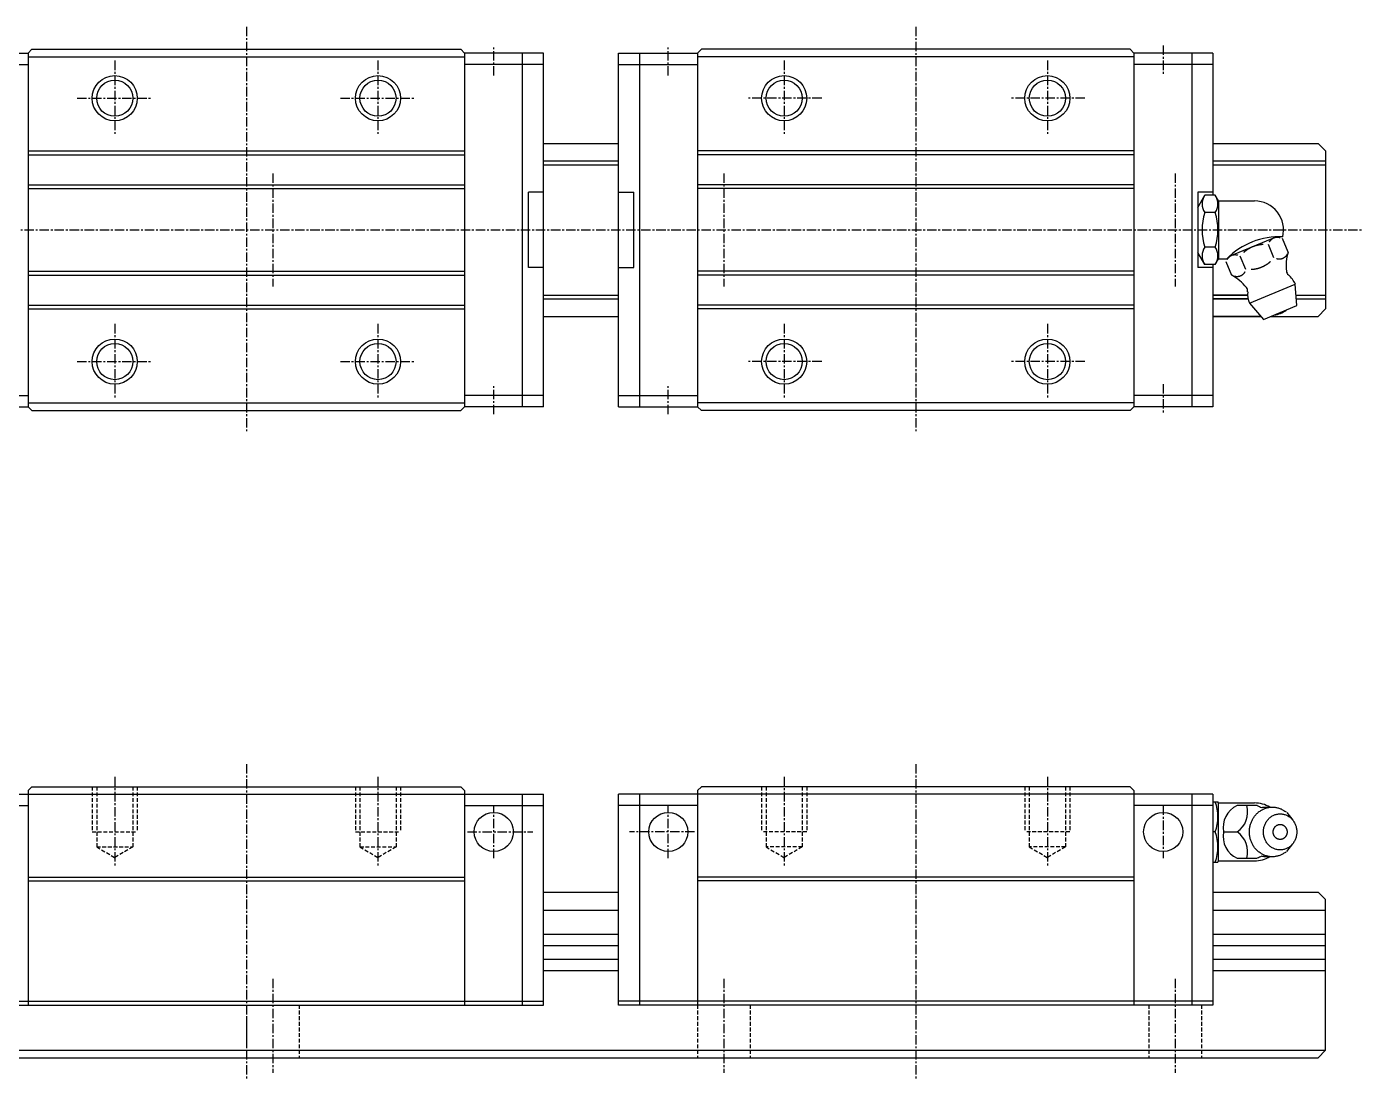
# Model space of a CAD drawing. Extents: x 10 to 320, y 10 to 176.
# Drawn here: x 142.3 to 320, y 36 to 176 of the extents above; entities that cross this region are included whole.
import ezdxf

# ---------------------------------------------------------------- set-up
doc = ezdxf.new("R2010")
doc.units = 0
doc.linetypes.add('CENTER', pattern=[2, 1.25, -0.25, 0.25, -0.25])
doc.linetypes.add('DASHED', pattern=[0.75, 0.5, -0.25])
doc.layers.get('0').update_dxf_attribs({"linetype": 'CONTINUOUS'})
doc.layers.add('CENTER', color=1, linetype='CENTER')

msp = doc.modelspace()

# ---------------------------------------------------------------- linework, layer by layer
at = {"color": 7, "linetype": 'CONTINUOUS'}
for p, q in [((132, 172.5), (142.5, 172.5)), ((142.5, 172.5), (143, 173)), ((142.5, 172.5), (142.5, 125.5)), ((143, 173), (200, 173)), ((200, 173), (200.5, 172.5)), ((200.5, 172.5), (200.5, 125.5)), ((211, 172.5), (200.5, 172.5)), ((208.2, 125.5), (208.2, 172.5)), ((211, 125.5), (211, 172.5)), ((221, 125.5), (221, 172.5)), ((221, 172.5), (231.5, 172.5)), ((223.8, 125.5), (223.8, 172.5)), ((232, 173), (231.5, 172.5)), ((231.5, 172.5), (231.5, 125.5)), ((289, 173), (232, 173)), ((289.5, 172.5), (289, 173)), ((289.5, 172.5), (289.5, 125.5)), ((300, 172.5), (289.5, 172.5)), ((297.2, 172.5), (297.2, 125.5)), ((300, 172.5), (300, 153.6)), ((132, 171), (142.5, 171)), ((142.5, 172), (200.5, 172)), ((211, 171), (200.5, 171)), ((221, 171), (231.5, 171)), ((289.5, 172), (231.5, 172)), ((300, 171), (289.5, 171)), ((211, 160.5), (221, 160.5)), ((300, 160.5), (314, 160.5)), ((315, 159.5), (314, 160.5)), ((142.5, 159.5), (200.5, 159.5)), ((142.5, 159), (200.5, 159)), ((211, 158.16), (221, 158.16)), ((289.5, 159.5), (231.5, 159.5)), ((289.5, 159), (231.5, 159)), ((300, 158.16), (315, 158.16)), ((315, 159.5), (315, 138.5)), ((211, 157.66), (221, 157.66)), ((300, 157.66), (315, 157.66)), ((142.5, 155), (200.5, 155)), ((289.5, 155), (231.5, 155)), ((142.5, 154.5), (200.5, 154.5)), ((209, 144), (209, 154)), ((211, 154), (209, 154)), ((221, 154), (223, 154)), ((223, 144), (223, 154)), ((289.5, 154.5), (231.5, 154.5)), ((298, 154), (298, 144)), ((300, 154), (298, 154)), ((298, 152), (298.92, 153.6)), ((300.32, 153.6), (298.92, 153.6)), ((300.76, 152.85), (300.32, 153.6)), ((300.76, 152.85), (300.76, 145.15)), ((300.76, 152.85), (305.55, 152.85)), ((300.32, 151.3), (298.92, 151.3)), ((302.23, 145.52), (308.4, 148.07)), ((310, 146.06), (309.26, 147.86)), ((298.92, 144.4), (298, 146)), ((300.32, 146.7), (298.92, 146.7)), ((308.13, 145.29), (307.39, 147.08)), ((211, 144), (209, 144)), ((221, 144), (223, 144)), ((300, 144), (298, 144)), ((300.32, 144.4), (298.92, 144.4)), ((300, 144.4), (300, 125.5)), ((300.32, 144.4), (300.76, 145.15)), ((300.76, 145.15), (301.85, 145.15)), ((302.52, 142.96), (301.77, 144.76)), ((304.39, 143.74), (303.64, 145.53)), ((142.5, 143.5), (200.5, 143.5)), ((142.5, 143), (200.5, 143)), ((289.5, 143.5), (231.5, 143.5)), ((289.5, 143), (231.5, 143)), ((304.87, 139.25), (310.96, 141.78)), ((311.17, 138.94), (310.96, 141.78)), ((142.5, 139), (200.5, 139)), ((211, 140.34), (221, 140.34)), ((211, 139.84), (221, 139.84)), ((289.5, 139), (231.5, 139)), ((304.62, 140.34), (300, 140.34)), ((300, 140.34), (304.62, 140.34)), ((304.68, 139.84), (300, 139.84)), ((300, 139.84), (304.68, 139.84)), ((304.87, 139.25), (306.73, 137.1)), ((306.73, 137.1), (311.17, 138.94)), ((311.07, 140.34), (315, 140.34)), ((311.1, 139.84), (315, 139.84)), ((142.5, 138.5), (200.5, 138.5)), ((211, 137.5), (221, 137.5)), ((289.5, 138.5), (231.5, 138.5)), ((306.38, 137.5), (300, 137.5)), ((300, 137.5), (306.38, 137.5)), ((307.69, 137.5), (314, 137.5)), ((315, 138.5), (314, 137.5)), ((132, 127), (142.5, 127)), ((211, 127), (200.5, 127)), ((221, 127), (231.5, 127)), ((300, 127), (289.5, 127)), ((132, 125.5), (142.5, 125.5)), ((142.5, 126), (200.5, 126)), ((142.5, 125.5), (143, 125)), ((143, 125), (200, 125)), ((200, 125), (200.5, 125.5)), ((211, 125.5), (200.5, 125.5)), ((221, 125.5), (231.5, 125.5)), ((289.5, 126), (231.5, 126)), ((232, 125), (231.5, 125.5)), ((289, 125), (232, 125)), ((289.5, 125.5), (289, 125)), ((300, 125.5), (289.5, 125.5)), ((142.5, 74.5), (143, 75)), ((143, 75), (200, 75)), ((200, 75), (200.5, 74.5)), ((232, 75), (231.5, 74.5)), ((289, 75), (232, 75)), ((289.5, 74.5), (289, 75)), ((132, 74), (142.5, 74)), ((142.5, 74.5), (142.5, 46)), ((142.5, 74), (200.5, 74)), ((200.5, 74.5), (200.5, 46)), ((200.5, 74), (211, 74)), ((208.2, 46), (208.2, 74)), ((211, 46), (211, 74)), ((221, 46), (221, 74)), ((231.5, 74), (221, 74)), ((223.8, 46), (223.8, 74)), ((231.5, 74.5), (231.5, 46)), ((289.5, 74), (231.5, 74)), ((289.5, 74.5), (289.5, 46)), ((300, 74), (289.5, 74)), ((297.2, 74), (297.2, 46)), ((300, 74), (300, 46)), ((300, 73), (300.67, 73)), ((300.76, 72.85), (300.67, 73)), ((132, 72.5), (142.5, 72.5)), ((200.5, 72.5), (211, 72.5)), ((231.5, 72.5), (221, 72.5)), ((300, 72.5), (289.5, 72.5)), ((300.76, 65.15), (300.76, 72.85)), ((300.76, 72.85), (305.55, 72.85)), ((305.9, 72.51), (303.22, 72.51)), ((309.82, 71.58), (310.62, 70.57)), ((300.32, 69), (300, 69)), ((301.43, 69), (303.22, 69)), ((309.82, 66.42), (310.62, 67.43)), ((300, 65), (300.67, 65)), ((300.67, 65), (300.76, 65.15)), ((300.76, 65.15), (305.55, 65.15)), ((305.9, 65.49), (303.22, 65.49)), ((142.5, 63), (200.5, 63)), ((142.5, 62.5), (200.5, 62.5)), ((289.5, 63), (231.5, 63)), ((289.5, 62.5), (231.5, 62.5)), ((211, 61), (221, 61)), ((300, 61), (314, 61)), ((314, 61), (315, 60)), ((315, 40), (315, 60)), ((211, 58.59), (221, 58.59)), ((300, 58.59), (315, 58.59)), ((211, 55.41), (221, 55.41)), ((300, 55.41), (315, 55.41)), ((211, 53.9), (221, 53.9)), ((300, 53.9), (315, 53.9)), ((211, 52.1), (221, 52.1)), ((300, 52.1), (315, 52.1)), ((211, 50.59), (221, 50.59)), ((300, 50.59), (315, 50.59)), ((132, 46.5), (142.5, 46.5)), ((142.5, 46.5), (200.5, 46.5)), ((200.5, 46.5), (211, 46.5)), ((231.5, 46.5), (221, 46.5)), ((289.5, 46.5), (231.5, 46.5)), ((300, 46.5), (289.5, 46.5)), ((132, 46), (142.5, 46)), ((142.5, 46), (200.5, 46)), ((200.5, 46), (211, 46)), ((231.5, 46), (221, 46)), ((289.5, 46), (231.5, 46)), ((300, 46), (289.5, 46)), ((95, 40), (315, 40)), ((314, 39), (315, 40)), ((96, 39), (314, 39))]:
    msp.add_line(p, q, dxfattribs=at)
at = {"color": 3, "linetype": 'DASHED'}
for p, q in [((151, 75), (151, 69)), ((151.6, 75), (151.6, 67)), ((156.4, 75), (156.4, 67)), ((157, 75), (157, 69)), ((186, 75), (186, 69)), ((186.6, 75), (186.6, 67)), ((191.4, 75), (191.4, 67)), ((192, 75), (192, 69)), ((240, 75), (240, 69)), ((240.6, 75), (240.6, 67)), ((245.4, 75), (245.4, 67)), ((246, 75), (246, 69)), ((275, 75), (275, 69)), ((275.6, 75), (275.6, 67)), ((280.4, 75), (280.4, 67)), ((281, 75), (281, 69)), ((151, 69), (157, 69)), ((186, 69), (192, 69)), ((246, 69), (240, 69)), ((281, 69), (275, 69)), ((151.6, 67), (154, 65.61)), ((151.6, 67), (156.4, 67)), ((156.4, 67), (154, 65.61)), ((186.6, 67), (189, 65.61)), ((186.6, 67), (191.4, 67)), ((191.4, 67), (189, 65.61)), ((240.6, 67), (243, 65.61)), ((245.4, 67), (240.6, 67)), ((245.4, 67), (243, 65.61)), ((275.6, 67), (278, 65.61)), ((280.4, 67), (275.6, 67)), ((280.4, 67), (278, 65.61)), ((171.5, 46), (171.5, 39)), ((178.5, 46), (178.5, 39)), ((231.5, 46), (231.5, 39)), ((238.5, 46), (238.5, 39)), ((291.5, 46), (291.5, 39)), ((298.5, 46), (298.5, 39))]:
    msp.add_line(p, q, dxfattribs=at)
at = {"color": 7, "linetype": 'CONTINUOUS'}
for points in [[(307.52, 147.41, 0), (307.53, 147.42, 0), (307.54, 147.43, 0), (307.54, 147.44, 0), (307.55, 147.45, 0), (307.56, 147.47, 0), (307.57, 147.48, 0), (307.57, 147.49, 0), (307.58, 147.5, 0), (307.59, 147.51, 0), (307.6, 147.52, 0), (307.6, 147.53, 0), (307.61, 147.54, 0), (307.62, 147.56, 0), (307.63, 147.57, 0), (307.64, 147.58, 0), (307.64, 147.59, 0), (307.65, 147.6, 0), (307.66, 147.61, 0), (307.67, 147.62, 0), (307.68, 147.63, 0), (307.69, 147.64, 0), (307.69, 147.65, 0), (307.7, 147.66, 0), (307.71, 147.67, 0), (307.72, 147.68, 0), (307.73, 147.69, 0), (307.74, 147.7, 0), (307.75, 147.71, 0), (307.76, 147.72, 0), (307.77, 147.72, 0), (307.77, 147.73, 0), (307.78, 147.74, 0), (307.79, 147.75, 0), (307.8, 147.76, 0), (307.81, 147.77, 0), (307.82, 147.78, 0), (307.83, 147.78, 0), (307.84, 147.79, 0), (307.85, 147.8, 0), (307.86, 147.81, 0), (307.87, 147.82, 0), (307.88, 147.82, 0), (307.89, 147.83, 0), (307.9, 147.84, 0), (307.91, 147.85, 0), (307.92, 147.85, 0), (307.93, 147.86, 0), (307.94, 147.87, 0), (307.95, 147.87, 0), (307.96, 147.88, 0), (307.97, 147.89, 0), (307.99, 147.89, 0), (308, 147.9, 0), (308.01, 147.9, 0), (308.02, 147.91, 0), (308.03, 147.92, 0), (308.04, 147.92, 0), (308.05, 147.93, 0), (308.06, 147.93, 0), (308.07, 147.94, 0), (308.08, 147.94, 0), (308.1, 147.95, 0), (308.11, 147.95, 0), (308.12, 147.96, 0), (308.13, 147.96, 0), (308.14, 147.97, 0), (308.15, 147.97, 0), (308.16, 147.98, 0), (308.18, 147.98, 0), (308.19, 147.99, 0), (308.2, 147.99, 0), (308.21, 147.99, 0), (308.22, 148, 0), (308.24, 148, 0), (308.25, 148, 0), (308.26, 148.01, 0), (308.27, 148.01, 0), (308.28, 148.01, 0), (308.3, 148.01, 0), (308.31, 148.02, 0), (308.32, 148.02, 0), (308.33, 148.02, 0), (308.34, 148.03, 0), (308.36, 148.03, 0), (308.37, 148.03, 0), (308.38, 148.03, 0), (308.39, 148.03, 0), (308.41, 148.03, 0), (308.42, 148.04, 0), (308.43, 148.04, 0), (308.44, 148.04, 0), (308.46, 148.04, 0), (308.47, 148.04, 0), (308.48, 148.04, 0), (308.5, 148.04, 0), (308.51, 148.04, 0), (308.52, 148.04, 0), (308.53, 148.04, 0), (308.55, 148.04, 0), (308.56, 148.04, 0), (308.57, 148.04, 0), (308.59, 148.04, 0), (308.6, 148.04, 0), (308.61, 148.04, 0), (308.62, 148.04, 0), (308.64, 148.04, 0), (308.65, 148.04, 0), (308.66, 148.04, 0), (308.68, 148.04, 0), (308.69, 148.04, 0), (308.7, 148.03, 0), (308.72, 148.03, 0), (308.73, 148.03, 0), (308.74, 148.03, 0), (308.76, 148.03, 0), (308.77, 148.03, 0), (308.78, 148.02, 0), (308.8, 148.02, 0), (308.81, 148.02, 0), (308.82, 148.01, 0), (308.84, 148.01, 0), (308.85, 148.01, 0), (308.86, 148.01, 0), (308.88, 148, 0), (308.89, 148, 0), (308.9, 148, 0), (308.92, 147.99, 0), (308.93, 147.99, 0)], [(301.91, 145.08, 0), (301.92, 145.09, 0), (301.92, 145.11, 0), (301.93, 145.12, 0), (301.94, 145.13, 0), (301.95, 145.14, 0), (301.95, 145.15, 0), (301.96, 145.16, 0), (301.97, 145.18, 0), (301.98, 145.19, 0), (301.98, 145.2, 0), (301.99, 145.21, 0), (302, 145.22, 0), (302.01, 145.23, 0), (302.01, 145.24, 0), (302.02, 145.25, 0), (302.03, 145.26, 0), (302.04, 145.27, 0), (302.05, 145.28, 0), (302.06, 145.29, 0), (302.06, 145.31, 0), (302.07, 145.31, 0), (302.08, 145.32, 0), (302.09, 145.33, 0), (302.1, 145.34, 0), (302.11, 145.35, 0), (302.12, 145.36, 0), (302.13, 145.37, 0), (302.13, 145.38, 0), (302.14, 145.39, 0), (302.15, 145.4, 0), (302.16, 145.41, 0), (302.17, 145.42, 0), (302.18, 145.43, 0), (302.19, 145.43, 0), (302.2, 145.44, 0), (302.21, 145.45, 0), (302.22, 145.46, 0), (302.23, 145.47, 0), (302.24, 145.48, 0), (302.25, 145.48, 0), (302.26, 145.49, 0), (302.27, 145.5, 0), (302.28, 145.51, 0), (302.29, 145.51, 0), (302.3, 145.52, 0), (302.31, 145.53, 0), (302.32, 145.53, 0), (302.33, 145.54, 0), (302.34, 145.55, 0), (302.35, 145.56, 0), (302.36, 145.56, 0), (302.37, 145.57, 0), (302.38, 145.57, 0), (302.39, 145.58, 0), (302.41, 145.59, 0), (302.42, 145.59, 0), (302.43, 145.6, 0), (302.44, 145.6, 0), (302.45, 145.61, 0), (302.46, 145.61, 0), (302.47, 145.62, 0), (302.48, 145.62, 0), (302.49, 145.63, 0), (302.51, 145.63, 0), (302.52, 145.64, 0), (302.53, 145.64, 0), (302.54, 145.65, 0), (302.55, 145.65, 0), (302.56, 145.66, 0), (302.58, 145.66, 0), (302.59, 145.66, 0), (302.6, 145.67, 0), (302.61, 145.67, 0), (302.62, 145.68, 0), (302.63, 145.68, 0), (302.65, 145.68, 0), (302.66, 145.68, 0), (302.67, 145.69, 0), (302.68, 145.69, 0), (302.7, 145.69, 0), (302.71, 145.69, 0), (302.72, 145.7, 0), (302.73, 145.7, 0), (302.74, 145.7, 0), (302.76, 145.7, 0), (302.77, 145.71, 0), (302.78, 145.71, 0), (302.79, 145.71, 0), (302.81, 145.71, 0), (302.82, 145.71, 0), (302.83, 145.71, 0), (302.84, 145.72, 0), (302.86, 145.72, 0), (302.87, 145.72, 0), (302.88, 145.72, 0), (302.9, 145.72, 0), (302.91, 145.72, 0), (302.92, 145.72, 0), (302.93, 145.72, 0), (302.95, 145.72, 0), (302.96, 145.72, 0), (302.97, 145.72, 0), (302.99, 145.72, 0), (303, 145.72, 0), (303.01, 145.72, 0), (303.03, 145.72, 0), (303.04, 145.72, 0), (303.05, 145.71, 0), (303.06, 145.71, 0), (303.08, 145.71, 0), (303.09, 145.71, 0), (303.1, 145.71, 0), (303.12, 145.71, 0), (303.13, 145.7, 0), (303.14, 145.7, 0), (303.16, 145.7, 0), (303.17, 145.7, 0), (303.18, 145.69, 0), (303.2, 145.69, 0), (303.21, 145.69, 0), (303.22, 145.69, 0), (303.24, 145.68, 0), (303.25, 145.68, 0), (303.26, 145.68, 0), (303.28, 145.68, 0), (303.29, 145.67, 0), (303.3, 145.67, 0), (303.32, 145.66, 0)], [(304.12, 146.03, 0), (304.13, 146.05, 0), (304.15, 146.06, 0), (304.17, 146.08, 0), (304.19, 146.09, 0), (304.2, 146.11, 0), (304.22, 146.12, 0), (304.24, 146.14, 0), (304.25, 146.15, 0), (304.27, 146.17, 0), (304.29, 146.18, 0), (304.31, 146.2, 0), (304.32, 146.21, 0), (304.34, 146.22, 0), (304.36, 146.24, 0), (304.38, 146.25, 0), (304.4, 146.27, 0), (304.41, 146.28, 0), (304.43, 146.29, 0), (304.45, 146.31, 0), (304.47, 146.32, 0), (304.48, 146.33, 0), (304.5, 146.35, 0), (304.52, 146.36, 0), (304.54, 146.37, 0), (304.56, 146.38, 0), (304.58, 146.4, 0), (304.59, 146.41, 0), (304.61, 146.42, 0), (304.63, 146.43, 0), (304.65, 146.45, 0), (304.67, 146.46, 0), (304.69, 146.47, 0), (304.71, 146.48, 0), (304.72, 146.49, 0), (304.74, 146.51, 0), (304.76, 146.52, 0), (304.78, 146.53, 0), (304.8, 146.54, 0), (304.82, 146.55, 0), (304.84, 146.56, 0), (304.86, 146.57, 0), (304.88, 146.58, 0), (304.9, 146.59, 0), (304.92, 146.61, 0), (304.93, 146.62, 0), (304.95, 146.63, 0), (304.97, 146.64, 0), (304.99, 146.65, 0), (305.01, 146.66, 0), (305.03, 146.67, 0), (305.05, 146.68, 0), (305.07, 146.69, 0), (305.09, 146.7, 0), (305.11, 146.71, 0), (305.13, 146.72, 0), (305.15, 146.72, 0), (305.17, 146.74, 0), (305.19, 146.74, 0), (305.21, 146.75, 0), (305.23, 146.76, 0), (305.25, 146.77, 0), (305.27, 146.78, 0), (305.29, 146.79, 0), (305.31, 146.8, 0), (305.33, 146.81, 0), (305.35, 146.81, 0), (305.37, 146.82, 0), (305.39, 146.83, 0), (305.41, 146.84, 0), (305.44, 146.84, 0), (305.46, 146.85, 0), (305.48, 146.86, 0), (305.5, 146.87, 0), (305.52, 146.88, 0), (305.54, 146.88, 0), (305.56, 146.89, 0), (305.58, 146.9, 0), (305.6, 146.9, 0), (305.62, 146.91, 0), (305.64, 146.92, 0), (305.66, 146.92, 0), (305.69, 146.93, 0), (305.71, 146.94, 0), (305.73, 146.94, 0), (305.75, 146.95, 0), (305.77, 146.95, 0), (305.79, 146.96, 0), (305.81, 146.97, 0), (305.83, 146.97, 0), (305.86, 146.98, 0), (305.88, 146.98, 0), (305.9, 146.99, 0), (305.92, 146.99, 0), (305.94, 147, 0), (305.96, 147, 0), (305.98, 147.01, 0), (306.01, 147.01, 0), (306.03, 147.02, 0), (306.05, 147.02, 0), (306.07, 147.03, 0), (306.09, 147.03, 0), (306.12, 147.03, 0), (306.14, 147.04, 0), (306.16, 147.04, 0), (306.18, 147.05, 0), (306.2, 147.05, 0), (306.23, 147.05, 0), (306.25, 147.06, 0), (306.27, 147.06, 0), (306.29, 147.06, 0), (306.31, 147.07, 0), (306.34, 147.07, 0), (306.36, 147.07, 0), (306.38, 147.07, 0), (306.4, 147.08, 0), (306.43, 147.08, 0), (306.45, 147.08, 0), (306.47, 147.09, 0), (306.49, 147.09, 0), (306.51, 147.09, 0), (306.54, 147.09, 0), (306.56, 147.09, 0), (306.58, 147.09, 0), (306.6, 147.1, 0), (306.63, 147.1, 0), (306.65, 147.1, 0), (306.67, 147.1, 0), (306.7, 147.1, 0)], [(309.86, 145.74, 0), (309.86, 145.73, 0), (309.85, 145.72, 0), (309.84, 145.7, 0), (309.83, 145.69, 0), (309.83, 145.68, 0), (309.82, 145.67, 0), (309.81, 145.66, 0), (309.8, 145.65, 0), (309.8, 145.63, 0), (309.79, 145.62, 0), (309.78, 145.61, 0), (309.77, 145.6, 0), (309.77, 145.59, 0), (309.76, 145.58, 0), (309.75, 145.57, 0), (309.74, 145.56, 0), (309.73, 145.55, 0), (309.73, 145.54, 0), (309.72, 145.53, 0), (309.71, 145.52, 0), (309.7, 145.51, 0), (309.69, 145.5, 0), (309.68, 145.49, 0), (309.67, 145.48, 0), (309.67, 145.47, 0), (309.66, 145.46, 0), (309.65, 145.45, 0), (309.64, 145.44, 0), (309.63, 145.43, 0), (309.62, 145.42, 0), (309.61, 145.41, 0), (309.6, 145.4, 0), (309.59, 145.4, 0), (309.58, 145.39, 0), (309.57, 145.38, 0), (309.56, 145.37, 0), (309.55, 145.36, 0), (309.54, 145.35, 0), (309.53, 145.34, 0), (309.52, 145.34, 0), (309.51, 145.33, 0), (309.5, 145.32, 0), (309.49, 145.31, 0), (309.48, 145.31, 0), (309.47, 145.3, 0), (309.46, 145.29, 0), (309.45, 145.29, 0), (309.44, 145.28, 0), (309.43, 145.27, 0), (309.42, 145.27, 0), (309.41, 145.26, 0), (309.4, 145.25, 0), (309.39, 145.25, 0), (309.38, 145.24, 0), (309.37, 145.24, 0), (309.36, 145.23, 0), (309.35, 145.22, 0), (309.33, 145.22, 0), (309.32, 145.21, 0), (309.31, 145.21, 0), (309.3, 145.2, 0), (309.29, 145.2, 0), (309.28, 145.19, 0), (309.27, 145.19, 0), (309.26, 145.18, 0), (309.24, 145.18, 0), (309.23, 145.17, 0), (309.22, 145.17, 0), (309.21, 145.16, 0), (309.2, 145.16, 0), (309.19, 145.16, 0), (309.17, 145.15, 0), (309.16, 145.15, 0), (309.15, 145.15, 0), (309.14, 145.14, 0), (309.13, 145.14, 0), (309.11, 145.14, 0), (309.1, 145.13, 0), (309.09, 145.13, 0), (309.08, 145.13, 0), (309.07, 145.12, 0), (309.05, 145.12, 0), (309.04, 145.12, 0), (309.03, 145.12, 0), (309.02, 145.12, 0), (309, 145.12, 0), (308.99, 145.11, 0), (308.98, 145.11, 0), (308.97, 145.11, 0), (308.95, 145.11, 0), (308.94, 145.11, 0), (308.93, 145.11, 0), (308.92, 145.1, 0), (308.9, 145.1, 0), (308.89, 145.1, 0), (308.88, 145.1, 0), (308.86, 145.1, 0), (308.85, 145.1, 0), (308.84, 145.1, 0), (308.83, 145.1, 0), (308.81, 145.1, 0), (308.8, 145.1, 0), (308.79, 145.1, 0), (308.77, 145.1, 0), (308.76, 145.1, 0), (308.75, 145.1, 0), (308.73, 145.11, 0), (308.72, 145.11, 0), (308.71, 145.11, 0), (308.69, 145.11, 0), (308.68, 145.11, 0), (308.67, 145.11, 0), (308.66, 145.12, 0), (308.64, 145.12, 0), (308.63, 145.12, 0), (308.62, 145.12, 0), (308.6, 145.12, 0), (308.59, 145.12, 0), (308.58, 145.13, 0), (308.56, 145.13, 0), (308.55, 145.13, 0), (308.54, 145.14, 0), (308.52, 145.14, 0), (308.51, 145.14, 0), (308.5, 145.15, 0), (308.48, 145.15, 0), (308.47, 145.15, 0), (308.46, 145.16, 0)], [(307.65, 144.79, 0), (307.64, 144.77, 0), (307.62, 144.76, 0), (307.6, 144.74, 0), (307.59, 144.73, 0), (307.57, 144.71, 0), (307.55, 144.7, 0), (307.54, 144.68, 0), (307.52, 144.67, 0), (307.5, 144.65, 0), (307.48, 144.64, 0), (307.47, 144.62, 0), (307.45, 144.61, 0), (307.43, 144.6, 0), (307.41, 144.58, 0), (307.4, 144.57, 0), (307.38, 144.56, 0), (307.36, 144.54, 0), (307.34, 144.53, 0), (307.32, 144.51, 0), (307.31, 144.5, 0), (307.29, 144.49, 0), (307.27, 144.47, 0), (307.25, 144.46, 0), (307.23, 144.45, 0), (307.22, 144.44, 0), (307.2, 144.42, 0), (307.18, 144.41, 0), (307.16, 144.4, 0), (307.14, 144.39, 0), (307.12, 144.38, 0), (307.1, 144.36, 0), (307.09, 144.35, 0), (307.07, 144.34, 0), (307.05, 144.33, 0), (307.03, 144.31, 0), (307.01, 144.3, 0), (306.99, 144.29, 0), (306.97, 144.28, 0), (306.95, 144.27, 0), (306.93, 144.26, 0), (306.92, 144.25, 0), (306.9, 144.24, 0), (306.88, 144.23, 0), (306.86, 144.21, 0), (306.84, 144.21, 0), (306.82, 144.19, 0), (306.8, 144.18, 0), (306.78, 144.17, 0), (306.76, 144.16, 0), (306.74, 144.15, 0), (306.72, 144.14, 0), (306.7, 144.13, 0), (306.68, 144.12, 0), (306.66, 144.11, 0), (306.64, 144.1, 0), (306.62, 144.09, 0), (306.6, 144.09, 0), (306.58, 144.08, 0), (306.56, 144.07, 0), (306.54, 144.06, 0), (306.52, 144.05, 0), (306.5, 144.04, 0), (306.48, 144.03, 0), (306.46, 144.02, 0), (306.44, 144.02, 0), (306.42, 144.01, 0), (306.4, 144, 0), (306.38, 143.99, 0), (306.36, 143.98, 0), (306.34, 143.98, 0), (306.32, 143.97, 0), (306.3, 143.96, 0), (306.28, 143.95, 0), (306.25, 143.95, 0), (306.23, 143.94, 0), (306.21, 143.93, 0), (306.19, 143.93, 0), (306.17, 143.92, 0), (306.15, 143.91, 0), (306.13, 143.9, 0), (306.11, 143.9, 0), (306.09, 143.89, 0), (306.07, 143.88, 0), (306.05, 143.88, 0), (306.02, 143.87, 0), (306, 143.87, 0), (305.98, 143.86, 0), (305.96, 143.85, 0), (305.94, 143.85, 0), (305.92, 143.84, 0), (305.9, 143.84, 0), (305.87, 143.83, 0), (305.85, 143.83, 0), (305.83, 143.82, 0), (305.81, 143.82, 0), (305.79, 143.81, 0), (305.77, 143.81, 0), (305.74, 143.8, 0), (305.72, 143.8, 0), (305.7, 143.79, 0), (305.68, 143.79, 0), (305.66, 143.79, 0), (305.64, 143.78, 0), (305.61, 143.78, 0), (305.59, 143.78, 0), (305.57, 143.77, 0), (305.55, 143.77, 0), (305.53, 143.76, 0), (305.5, 143.76, 0), (305.48, 143.76, 0), (305.46, 143.75, 0), (305.44, 143.75, 0), (305.41, 143.75, 0), (305.39, 143.75, 0), (305.37, 143.74, 0), (305.35, 143.74, 0), (305.33, 143.74, 0), (305.3, 143.74, 0), (305.28, 143.73, 0), (305.26, 143.73, 0), (305.24, 143.73, 0), (305.21, 143.73, 0), (305.19, 143.73, 0), (305.17, 143.72, 0), (305.15, 143.72, 0), (305.12, 143.72, 0), (305.1, 143.72, 0), (305.08, 143.72, 0)], [(304.25, 143.41, 0), (304.24, 143.4, 0), (304.24, 143.39, 0), (304.23, 143.38, 0), (304.22, 143.37, 0), (304.21, 143.35, 0), (304.21, 143.34, 0), (304.2, 143.33, 0), (304.19, 143.32, 0), (304.18, 143.31, 0), (304.18, 143.3, 0), (304.17, 143.29, 0), (304.16, 143.28, 0), (304.15, 143.26, 0), (304.15, 143.25, 0), (304.14, 143.24, 0), (304.13, 143.23, 0), (304.12, 143.22, 0), (304.11, 143.21, 0), (304.1, 143.2, 0), (304.1, 143.19, 0), (304.09, 143.18, 0), (304.08, 143.17, 0), (304.07, 143.16, 0), (304.06, 143.15, 0), (304.05, 143.14, 0), (304.04, 143.13, 0), (304.04, 143.12, 0), (304.03, 143.11, 0), (304.02, 143.1, 0), (304.01, 143.1, 0), (304, 143.09, 0), (303.99, 143.08, 0), (303.98, 143.07, 0), (303.97, 143.06, 0), (303.96, 143.05, 0), (303.95, 143.04, 0), (303.94, 143.04, 0), (303.93, 143.03, 0), (303.92, 143.02, 0), (303.91, 143.01, 0), (303.9, 143, 0), (303.89, 143, 0), (303.88, 142.99, 0), (303.87, 142.98, 0), (303.86, 142.97, 0), (303.85, 142.97, 0), (303.84, 142.96, 0), (303.83, 142.95, 0), (303.82, 142.95, 0), (303.81, 142.94, 0), (303.8, 142.94, 0), (303.79, 142.93, 0), (303.78, 142.92, 0), (303.77, 142.92, 0), (303.75, 142.91, 0), (303.74, 142.9, 0), (303.73, 142.9, 0), (303.72, 142.89, 0), (303.71, 142.89, 0), (303.7, 142.88, 0), (303.69, 142.88, 0), (303.68, 142.87, 0), (303.67, 142.87, 0), (303.65, 142.86, 0), (303.64, 142.86, 0), (303.63, 142.85, 0), (303.62, 142.85, 0), (303.61, 142.84, 0), (303.6, 142.84, 0), (303.58, 142.84, 0), (303.57, 142.83, 0), (303.56, 142.83, 0), (303.55, 142.82, 0), (303.54, 142.82, 0), (303.53, 142.82, 0), (303.51, 142.81, 0), (303.5, 142.81, 0), (303.49, 142.81, 0), (303.48, 142.81, 0), (303.46, 142.8, 0), (303.45, 142.8, 0), (303.44, 142.8, 0), (303.43, 142.8, 0), (303.42, 142.79, 0), (303.4, 142.79, 0), (303.39, 142.79, 0), (303.38, 142.79, 0), (303.37, 142.79, 0), (303.35, 142.78, 0), (303.34, 142.78, 0), (303.33, 142.78, 0), (303.32, 142.78, 0), (303.3, 142.78, 0), (303.29, 142.78, 0), (303.28, 142.78, 0), (303.26, 142.78, 0), (303.25, 142.78, 0), (303.24, 142.78, 0), (303.23, 142.78, 0), (303.21, 142.78, 0), (303.2, 142.78, 0), (303.19, 142.78, 0), (303.17, 142.78, 0), (303.16, 142.78, 0), (303.15, 142.78, 0), (303.13, 142.78, 0), (303.12, 142.78, 0), (303.11, 142.78, 0), (303.1, 142.78, 0), (303.08, 142.78, 0), (303.07, 142.79, 0), (303.06, 142.79, 0), (303.04, 142.79, 0), (303.03, 142.79, 0), (303.02, 142.79, 0), (303, 142.8, 0), (302.99, 142.8, 0), (302.98, 142.8, 0), (302.96, 142.8, 0), (302.95, 142.81, 0), (302.94, 142.81, 0), (302.92, 142.81, 0), (302.91, 142.81, 0), (302.9, 142.82, 0), (302.88, 142.82, 0), (302.87, 142.82, 0), (302.86, 142.83, 0), (302.84, 142.83, 0)], [(309.73, 66.35, 0), (309.64, 66.28, 0), (309.55, 66.22, 0), (309.46, 66.16, 0), (309.37, 66.1, 0), (309.28, 66.05, 0), (309.18, 66, 0), (309.09, 65.95, 0), (308.99, 65.91, 0), (308.89, 65.87, 0), (308.79, 65.84, 0), (308.69, 65.81, 0), (308.59, 65.78, 0), (308.48, 65.76, 0), (308.38, 65.74, 0), (308.28, 65.72, 0), (308.17, 65.71, 0), (308.07, 65.7, 0), (307.96, 65.7, 0), (307.86, 65.7, 0), (307.75, 65.7, 0), (307.65, 65.71, 0), (307.54, 65.72, 0), (307.44, 65.74, 0), (307.33, 65.76, 0), (307.23, 65.78, 0), (307.13, 65.81, 0), (307.03, 65.84, 0), (306.93, 65.88, 0), (306.83, 65.92, 0), (306.73, 65.96, 0), (306.64, 66, 0), (306.54, 66.05, 0), (306.45, 66.11, 0), (306.36, 66.16, 0), (306.27, 66.22, 0), (306.18, 66.29, 0), (306.09, 66.35, 0), (306.01, 66.42, 0), (305.93, 66.49, 0), (305.85, 66.57, 0), (305.78, 66.65, 0), (305.7, 66.73, 0), (305.63, 66.81, 0), (305.56, 66.9, 0), (305.5, 66.99, 0), (305.43, 67.08, 0), (305.37, 67.17, 0), (305.32, 67.27, 0), (305.26, 67.37, 0), (305.21, 67.47, 0), (305.17, 67.57, 0), (305.12, 67.67, 0), (305.08, 67.78, 0), (305.05, 67.88, 0), (305.01, 67.99, 0), (304.98, 68.1, 0), (304.95, 68.21, 0), (304.93, 68.32, 0), (304.91, 68.43, 0), (304.89, 68.55, 0), (304.88, 68.66, 0), (304.87, 68.77, 0), (304.87, 68.89, 0), (304.87, 69, 0), (304.87, 69.11, 0), (304.87, 69.23, 0), (304.88, 69.34, 0), (304.89, 69.45, 0), (304.91, 69.57, 0), (304.93, 69.68, 0), (304.95, 69.79, 0), (304.98, 69.9, 0), (305.01, 70.01, 0), (305.05, 70.12, 0), (305.08, 70.22, 0), (305.12, 70.33, 0), (305.17, 70.43, 0), (305.21, 70.53, 0), (305.26, 70.63, 0), (305.32, 70.73, 0), (305.37, 70.83, 0), (305.43, 70.92, 0), (305.5, 71.01, 0), (305.56, 71.1, 0), (305.63, 71.19, 0), (305.7, 71.27, 0), (305.78, 71.35, 0), (305.85, 71.43, 0), (305.93, 71.51, 0), (306.01, 71.58, 0), (306.09, 71.65, 0), (306.18, 71.71, 0), (306.27, 71.78, 0), (306.36, 71.84, 0), (306.45, 71.89, 0), (306.54, 71.95, 0), (306.64, 72, 0), (306.73, 72.04, 0), (306.83, 72.08, 0), (306.93, 72.12, 0), (307.03, 72.16, 0), (307.13, 72.19, 0), (307.23, 72.22, 0), (307.33, 72.24, 0), (307.44, 72.26, 0), (307.54, 72.28, 0), (307.65, 72.29, 0), (307.75, 72.3, 0), (307.86, 72.3, 0), (307.96, 72.3, 0), (308.07, 72.3, 0), (308.17, 72.29, 0), (308.28, 72.28, 0), (308.38, 72.26, 0), (308.48, 72.24, 0), (308.59, 72.22, 0), (308.69, 72.19, 0), (308.79, 72.16, 0), (308.89, 72.13, 0), (308.99, 72.09, 0), (309.09, 72.05, 0), (309.18, 72, 0), (309.28, 71.95, 0), (309.37, 71.9, 0), (309.46, 71.84, 0), (309.55, 71.78, 0), (309.64, 71.72, 0), (309.73, 71.66, 0)], [(306.54, 72.25, 0), (306.55, 72.25, 0), (306.55, 72.26, 0), (306.56, 72.26, 0), (306.57, 72.26, 0), (306.58, 72.26, 0), (306.58, 72.26, 0), (306.59, 72.26, 0), (306.6, 72.26, 0), (306.6, 72.26, 0), (306.61, 72.27, 0), (306.62, 72.27, 0), (306.63, 72.27, 0), (306.63, 72.27, 0), (306.64, 72.27, 0), (306.65, 72.27, 0), (306.65, 72.27, 0), (306.66, 72.27, 0), (306.67, 72.27, 0), (306.68, 72.27, 0), (306.68, 72.28, 0), (306.69, 72.28, 0), (306.7, 72.28, 0), (306.7, 72.28, 0), (306.71, 72.28, 0), (306.72, 72.28, 0), (306.72, 72.28, 0), (306.73, 72.28, 0), (306.74, 72.28, 0), (306.75, 72.28, 0), (306.75, 72.28, 0), (306.76, 72.28, 0), (306.77, 72.29, 0), (306.77, 72.29, 0), (306.78, 72.29, 0), (306.79, 72.29, 0), (306.8, 72.29, 0), (306.8, 72.29, 0), (306.81, 72.29, 0), (306.82, 72.29, 0), (306.82, 72.29, 0), (306.83, 72.29, 0), (306.84, 72.29, 0), (306.85, 72.29, 0), (306.85, 72.29, 0), (306.86, 72.29, 0), (306.87, 72.29, 0), (306.87, 72.29, 0), (306.88, 72.29, 0), (306.89, 72.3, 0), (306.9, 72.3, 0), (306.9, 72.3, 0), (306.91, 72.3, 0), (306.92, 72.3, 0), (306.92, 72.3, 0), (306.93, 72.3, 0), (306.94, 72.3, 0), (306.95, 72.3, 0), (306.95, 72.3, 0), (306.96, 72.3, 0), (306.97, 72.3, 0), (306.97, 72.3, 0), (306.98, 72.3, 0), (306.99, 72.3, 0), (307, 72.3, 0), (307, 72.3, 0), (307.01, 72.3, 0), (307.02, 72.3, 0), (307.02, 72.3, 0), (307.03, 72.3, 0), (307.04, 72.3, 0), (307.05, 72.3, 0), (307.05, 72.3, 0), (307.06, 72.3, 0), (307.07, 72.3, 0), (307.07, 72.3, 0), (307.08, 72.3, 0), (307.09, 72.3, 0), (307.1, 72.3, 0), (307.1, 72.3, 0), (307.11, 72.3, 0), (307.12, 72.3, 0), (307.12, 72.3, 0), (307.13, 72.3, 0), (307.14, 72.3, 0), (307.15, 72.3, 0), (307.15, 72.3, 0), (307.16, 72.3, 0), (307.17, 72.3, 0), (307.17, 72.3, 0), (307.18, 72.3, 0), (307.19, 72.3, 0), (307.2, 72.3, 0), (307.2, 72.3, 0), (307.21, 72.3, 0), (307.22, 72.3, 0), (307.22, 72.3, 0), (307.23, 72.29, 0), (307.24, 72.29, 0), (307.25, 72.29, 0), (307.25, 72.29, 0), (307.26, 72.29, 0), (307.27, 72.29, 0), (307.27, 72.29, 0), (307.28, 72.29, 0), (307.29, 72.29, 0), (307.3, 72.29, 0), (307.3, 72.29, 0), (307.31, 72.29, 0), (307.32, 72.29, 0), (307.32, 72.29, 0), (307.33, 72.29, 0), (307.34, 72.29, 0), (307.35, 72.28, 0), (307.35, 72.28, 0), (307.36, 72.28, 0), (307.37, 72.28, 0), (307.37, 72.28, 0), (307.38, 72.28, 0), (307.39, 72.28, 0), (307.4, 72.28, 0), (307.4, 72.28, 0), (307.41, 72.28, 0), (307.42, 72.28, 0), (307.42, 72.28, 0), (307.43, 72.27, 0), (307.44, 72.27, 0), (307.45, 72.27, 0), (307.45, 72.27, 0)], [(308.95, 66.6, 0), (308.84, 66.6, 0), (308.73, 66.61, 0), (308.62, 66.63, 0), (308.52, 66.65, 0), (308.41, 66.67, 0), (308.3, 66.7, 0), (308.2, 66.74, 0), (308.1, 66.78, 0), (308, 66.83, 0), (307.9, 66.88, 0), (307.81, 66.94, 0), (307.72, 67, 0), (307.63, 67.07, 0), (307.54, 67.14, 0), (307.46, 67.22, 0), (307.38, 67.3, 0), (307.3, 67.39, 0), (307.23, 67.48, 0), (307.17, 67.57, 0), (307.1, 67.67, 0), (307.05, 67.77, 0), (306.99, 67.87, 0), (306.94, 67.97, 0), (306.9, 68.08, 0), (306.86, 68.19, 0), (306.83, 68.3, 0), (306.8, 68.42, 0), (306.77, 68.53, 0), (306.75, 68.65, 0), (306.74, 68.76, 0), (306.73, 68.88, 0), (306.73, 69, 0), (306.73, 69.12, 0), (306.74, 69.24, 0), (306.75, 69.35, 0), (306.77, 69.47, 0), (306.8, 69.58, 0), (306.83, 69.7, 0), (306.86, 69.81, 0), (306.9, 69.92, 0), (306.94, 70.03, 0), (306.99, 70.13, 0), (307.05, 70.23, 0), (307.1, 70.33, 0), (307.17, 70.43, 0), (307.23, 70.52, 0), (307.3, 70.61, 0), (307.38, 70.7, 0), (307.46, 70.78, 0), (307.54, 70.86, 0), (307.63, 70.93, 0), (307.72, 71, 0), (307.81, 71.06, 0), (307.9, 71.12, 0), (308, 71.17, 0), (308.1, 71.22, 0), (308.2, 71.26, 0), (308.3, 71.3, 0), (308.41, 71.33, 0), (308.52, 71.35, 0), (308.62, 71.37, 0), (308.73, 71.39, 0), (308.84, 71.4, 0), (308.95, 71.4, 0), (309.06, 71.4, 0), (309.17, 71.39, 0), (309.27, 71.37, 0), (309.38, 71.35, 0), (309.49, 71.33, 0), (309.59, 71.3, 0), (309.69, 71.26, 0), (309.8, 71.22, 0), (309.9, 71.17, 0), (309.99, 71.12, 0), (310.09, 71.06, 0), (310.18, 71, 0), (310.27, 70.93, 0), (310.35, 70.86, 0), (310.44, 70.78, 0), (310.52, 70.7, 0), (310.59, 70.61, 0), (310.66, 70.52, 0), (310.73, 70.43, 0), (310.79, 70.33, 0), (310.85, 70.23, 0), (310.9, 70.13, 0), (310.95, 70.03, 0), (311, 69.92, 0), (311.04, 69.81, 0), (311.07, 69.7, 0), (311.1, 69.58, 0), (311.12, 69.47, 0), (311.14, 69.35, 0), (311.15, 69.24, 0), (311.16, 69.12, 0), (311.17, 69, 0), (311.16, 68.88, 0), (311.15, 68.76, 0), (311.14, 68.65, 0), (311.12, 68.53, 0), (311.1, 68.42, 0), (311.07, 68.3, 0), (311.04, 68.19, 0), (311, 68.08, 0), (310.95, 67.97, 0), (310.9, 67.87, 0), (310.85, 67.77, 0), (310.79, 67.67, 0), (310.73, 67.57, 0), (310.66, 67.48, 0), (310.59, 67.39, 0), (310.52, 67.3, 0), (310.44, 67.22, 0), (310.35, 67.14, 0), (310.27, 67.07, 0), (310.18, 67, 0), (310.09, 66.94, 0), (309.99, 66.88, 0), (309.9, 66.83, 0), (309.8, 66.78, 0), (309.69, 66.74, 0), (309.59, 66.7, 0), (309.49, 66.67, 0), (309.38, 66.65, 0), (309.27, 66.63, 0), (309.17, 66.61, 0), (309.06, 66.6, 0), (308.95, 66.6, 0)], [(308.95, 68, 0), (308.9, 68, 0), (308.86, 68, 0), (308.81, 68.01, 0), (308.77, 68.02, 0), (308.72, 68.03, 0), (308.68, 68.04, 0), (308.64, 68.06, 0), (308.59, 68.08, 0), (308.55, 68.1, 0), (308.51, 68.12, 0), (308.47, 68.14, 0), (308.43, 68.17, 0), (308.4, 68.2, 0), (308.36, 68.23, 0), (308.33, 68.26, 0), (308.29, 68.29, 0), (308.26, 68.33, 0), (308.23, 68.37, 0), (308.21, 68.4, 0), (308.18, 68.44, 0), (308.16, 68.49, 0), (308.13, 68.53, 0), (308.11, 68.57, 0), (308.09, 68.62, 0), (308.08, 68.66, 0), (308.06, 68.71, 0), (308.05, 68.76, 0), (308.04, 68.81, 0), (308.03, 68.85, 0), (308.03, 68.9, 0), (308.03, 68.95, 0), (308.02, 69, 0), (308.03, 69.05, 0), (308.03, 69.1, 0), (308.03, 69.15, 0), (308.04, 69.2, 0), (308.05, 69.24, 0), (308.06, 69.29, 0), (308.08, 69.34, 0), (308.09, 69.38, 0), (308.11, 69.43, 0), (308.13, 69.47, 0), (308.16, 69.51, 0), (308.18, 69.56, 0), (308.21, 69.6, 0), (308.23, 69.63, 0), (308.26, 69.67, 0), (308.29, 69.71, 0), (308.33, 69.74, 0), (308.36, 69.77, 0), (308.4, 69.8, 0), (308.43, 69.83, 0), (308.47, 69.86, 0), (308.51, 69.88, 0), (308.55, 69.9, 0), (308.59, 69.92, 0), (308.64, 69.94, 0), (308.68, 69.96, 0), (308.72, 69.97, 0), (308.77, 69.98, 0), (308.81, 69.99, 0), (308.86, 70, 0), (308.9, 70, 0), (308.95, 70, 0), (308.99, 70, 0), (309.04, 70, 0), (309.08, 69.99, 0), (309.13, 69.98, 0), (309.17, 69.97, 0), (309.22, 69.96, 0), (309.26, 69.94, 0), (309.3, 69.92, 0), (309.34, 69.9, 0), (309.38, 69.88, 0), (309.42, 69.86, 0), (309.46, 69.83, 0), (309.5, 69.8, 0), (309.53, 69.77, 0), (309.57, 69.74, 0), (309.6, 69.71, 0), (309.63, 69.67, 0), (309.66, 69.63, 0), (309.69, 69.6, 0), (309.72, 69.56, 0), (309.74, 69.51, 0), (309.76, 69.47, 0), (309.78, 69.43, 0), (309.8, 69.38, 0), (309.82, 69.34, 0), (309.83, 69.29, 0), (309.84, 69.24, 0), (309.85, 69.2, 0), (309.86, 69.15, 0), (309.87, 69.1, 0), (309.87, 69.05, 0), (309.87, 69, 0), (309.87, 68.95, 0), (309.87, 68.9, 0), (309.86, 68.85, 0), (309.85, 68.81, 0), (309.84, 68.76, 0), (309.83, 68.71, 0), (309.82, 68.66, 0), (309.8, 68.62, 0), (309.78, 68.57, 0), (309.76, 68.53, 0), (309.74, 68.49, 0), (309.72, 68.44, 0), (309.69, 68.4, 0), (309.66, 68.37, 0), (309.63, 68.33, 0), (309.6, 68.29, 0), (309.57, 68.26, 0), (309.53, 68.23, 0), (309.5, 68.2, 0), (309.46, 68.17, 0), (309.42, 68.14, 0), (309.38, 68.12, 0), (309.34, 68.1, 0), (309.3, 68.08, 0), (309.26, 68.06, 0), (309.22, 68.04, 0), (309.17, 68.03, 0), (309.13, 68.02, 0), (309.08, 68.01, 0), (309.04, 68, 0), (308.99, 68, 0), (308.95, 68, 0)], [(307.45, 65.73, 0), (307.45, 65.73, 0), (307.44, 65.73, 0), (307.43, 65.73, 0), (307.42, 65.72, 0), (307.42, 65.72, 0), (307.41, 65.72, 0), (307.4, 65.72, 0), (307.4, 65.72, 0), (307.39, 65.72, 0), (307.38, 65.72, 0), (307.37, 65.72, 0), (307.37, 65.72, 0), (307.36, 65.72, 0), (307.35, 65.72, 0), (307.35, 65.72, 0), (307.34, 65.71, 0), (307.33, 65.71, 0), (307.32, 65.71, 0), (307.32, 65.71, 0), (307.31, 65.71, 0), (307.3, 65.71, 0), (307.3, 65.71, 0), (307.29, 65.71, 0), (307.28, 65.71, 0), (307.27, 65.71, 0), (307.27, 65.71, 0), (307.26, 65.71, 0), (307.25, 65.71, 0), (307.25, 65.71, 0), (307.24, 65.71, 0), (307.23, 65.71, 0), (307.22, 65.71, 0), (307.22, 65.7, 0), (307.21, 65.7, 0), (307.2, 65.7, 0), (307.2, 65.7, 0), (307.19, 65.7, 0), (307.18, 65.7, 0), (307.17, 65.7, 0), (307.17, 65.7, 0), (307.16, 65.7, 0), (307.15, 65.7, 0), (307.15, 65.7, 0), (307.14, 65.7, 0), (307.13, 65.7, 0), (307.12, 65.7, 0), (307.12, 65.7, 0), (307.11, 65.7, 0), (307.1, 65.7, 0), (307.1, 65.7, 0), (307.09, 65.7, 0), (307.08, 65.7, 0), (307.07, 65.7, 0), (307.07, 65.7, 0), (307.06, 65.7, 0), (307.05, 65.7, 0), (307.05, 65.7, 0), (307.04, 65.7, 0), (307.03, 65.7, 0), (307.02, 65.7, 0), (307.02, 65.7, 0), (307.01, 65.7, 0), (307, 65.7, 0), (307, 65.7, 0), (306.99, 65.7, 0), (306.98, 65.7, 0), (306.97, 65.7, 0), (306.97, 65.7, 0), (306.96, 65.7, 0), (306.95, 65.7, 0), (306.95, 65.7, 0), (306.94, 65.7, 0), (306.93, 65.7, 0), (306.92, 65.7, 0), (306.92, 65.7, 0), (306.91, 65.7, 0), (306.9, 65.7, 0), (306.9, 65.7, 0), (306.89, 65.7, 0), (306.88, 65.71, 0), (306.87, 65.71, 0), (306.87, 65.71, 0), (306.86, 65.71, 0), (306.85, 65.71, 0), (306.85, 65.71, 0), (306.84, 65.71, 0), (306.83, 65.71, 0), (306.82, 65.71, 0), (306.82, 65.71, 0), (306.81, 65.71, 0), (306.8, 65.71, 0), (306.8, 65.71, 0), (306.79, 65.71, 0), (306.78, 65.71, 0), (306.77, 65.71, 0), (306.77, 65.71, 0), (306.76, 65.72, 0), (306.75, 65.72, 0), (306.75, 65.72, 0), (306.74, 65.72, 0), (306.73, 65.72, 0), (306.72, 65.72, 0), (306.72, 65.72, 0), (306.71, 65.72, 0), (306.7, 65.72, 0), (306.7, 65.72, 0), (306.69, 65.72, 0), (306.68, 65.72, 0), (306.68, 65.73, 0), (306.67, 65.73, 0), (306.66, 65.73, 0), (306.65, 65.73, 0), (306.65, 65.73, 0), (306.64, 65.73, 0), (306.63, 65.73, 0), (306.63, 65.73, 0), (306.62, 65.73, 0), (306.61, 65.74, 0), (306.6, 65.74, 0), (306.6, 65.74, 0), (306.59, 65.74, 0), (306.58, 65.74, 0), (306.58, 65.74, 0), (306.57, 65.74, 0), (306.56, 65.74, 0), (306.55, 65.74, 0), (306.55, 65.75, 0), (306.54, 65.75, 0)]]:
    msp.add_polyline3d(points, dxfattribs=at)
at = {"color": 3, "linetype": 'CONTINUOUS'}
for centre in [(154, 166.5), (189, 166.5), (243, 166.5), (278, 166.5), (154, 131.5), (189, 131.5), (243, 131.5), (278, 131.5)]:
    msp.add_circle(centre, 3, dxfattribs=at)
at = {"color": 7, "linetype": 'CONTINUOUS'}
for centre, radius in [((154, 166.5), 2.4), ((189, 166.5), 2.4), ((243, 166.5), 2.4), ((278, 166.5), 2.4), ((154, 131.5), 2.4), ((189, 131.5), 2.4), ((243, 131.5), 2.4), ((278, 131.5), 2.4), ((204.4, 69), 2.6), ((227.6, 69), 2.6), ((293.4, 69), 2.6)]:
    msp.add_circle(centre, radius, dxfattribs=at)
for centre, radius, start, end in [((300.66, 152.45), 2.08, 146.4718, 213.5286), ((298.59, 152.45), 2.08, 326.4714, 33.5282), ((305.55, 149), 3.85, 345.9528, 90.0312), ((306.39, 149), 7.81, 162.8692, 197.1309), ((292.86, 149), 7.81, 342.8692, 17.1309), ((308.76, 138.48), 9.6, 86.8475, 135.9927), ((300.66, 145.55), 2.08, 146.4714, 213.5276), ((298.59, 145.55), 2.08, 326.4724, 33.5287), ((315.73, 144.29), 6, 162.8352, 187.2665), ((299.72, 137.66), 6, 37.7335, 62.1648), ((310.57, 143.63), 0.8, 187.2666, 229.5513), ((307.92, 140.51), 3.3, 22.5, 49.5513), ((303.83, 140.84), 0.8, 355.4488, 37.7334), ((307.92, 140.51), 3.3, 175.4487, 202.4999), ((307.77, 140.87), 3.2, 277.1233, 307.8768), ((294.72, 71), 5.95, 340.3465, 19.6535), ((304.55, 69.61), 3.18, 114.6245, 191.0165), ((301.45, 71.63), 3.18, 303.9833, 15.9708), ((305.55, 69), 3.85, 58.3842, 90.0312), ((308.61, 77.86), 6, 243.206, 249.4553), ((294.72, 67), 5.95, 340.3465, 19.6535), ((304.55, 68.39), 3.18, 168.9835, 245.3755), ((301.45, 66.37), 3.18, 344.0292, 56.0167), ((308.61, 60.14), 6, 110.5447, 116.794), ((305.55, 69), 3.85, 269.9688, 301.6158)]:
    msp.add_arc(centre, radius, start, end, dxfattribs=at)
at = {"layer": 'CENTER', "color": 1, "linetype": 'CENTER'}
for p, q in [((171.5, 176), (171.5, 122)), ((260.5, 176), (260.5, 122)), ((204.4, 169.5), (204.4, 173.5)), ((227.6, 169.5), (227.6, 173.5)), ((293.4, 173.5), (293.4, 169.5)), ((154, 171.5), (154, 161.5)), ((189, 171.5), (189, 161.5)), ((243, 171.5), (243, 161.5)), ((278, 171.5), (278, 161.5)), ((149, 166.5), (159, 166.5)), ((184, 166.5), (194, 166.5)), ((248, 166.5), (238, 166.5)), ((283, 166.5), (273, 166.5)), ((175, 156.5), (175, 141.5)), ((235, 156.5), (235, 141.5)), ((295, 156.5), (295, 141.5)), ((92, 149), (320, 149)), ((154, 136.5), (154, 126.5)), ((189, 136.5), (189, 126.5)), ((243, 136.5), (243, 126.5)), ((278, 136.5), (278, 126.5)), ((149, 131.5), (159, 131.5)), ((184, 131.5), (194, 131.5)), ((248, 131.5), (238, 131.5)), ((283, 131.5), (273, 131.5)), ((204.4, 124.5), (204.4, 128.5)), ((227.6, 124.5), (227.6, 128.5)), ((293.4, 128.5), (293.4, 124.5)), ((171.5, 78), (171.5, 36)), ((260.5, 78), (260.5, 36)), ((154, 76.31), (154, 64.31)), ((189, 76.31), (189, 64.31)), ((243, 76.31), (243, 64.31)), ((278, 76.31), (278, 64.31)), ((204.4, 65.5), (204.4, 72.5)), ((227.6, 65.5), (227.6, 72.5)), ((293.4, 72.5), (293.4, 65.5)), ((200.9, 69), (209.58, 69)), ((231.1, 69), (222.42, 69)), ((175, 49.5), (175, 37)), ((235, 49.5), (235, 37)), ((295, 49.5), (295, 37))]:
    msp.add_line(p, q, dxfattribs=at)

doc.saveas('drawing.dxf')
